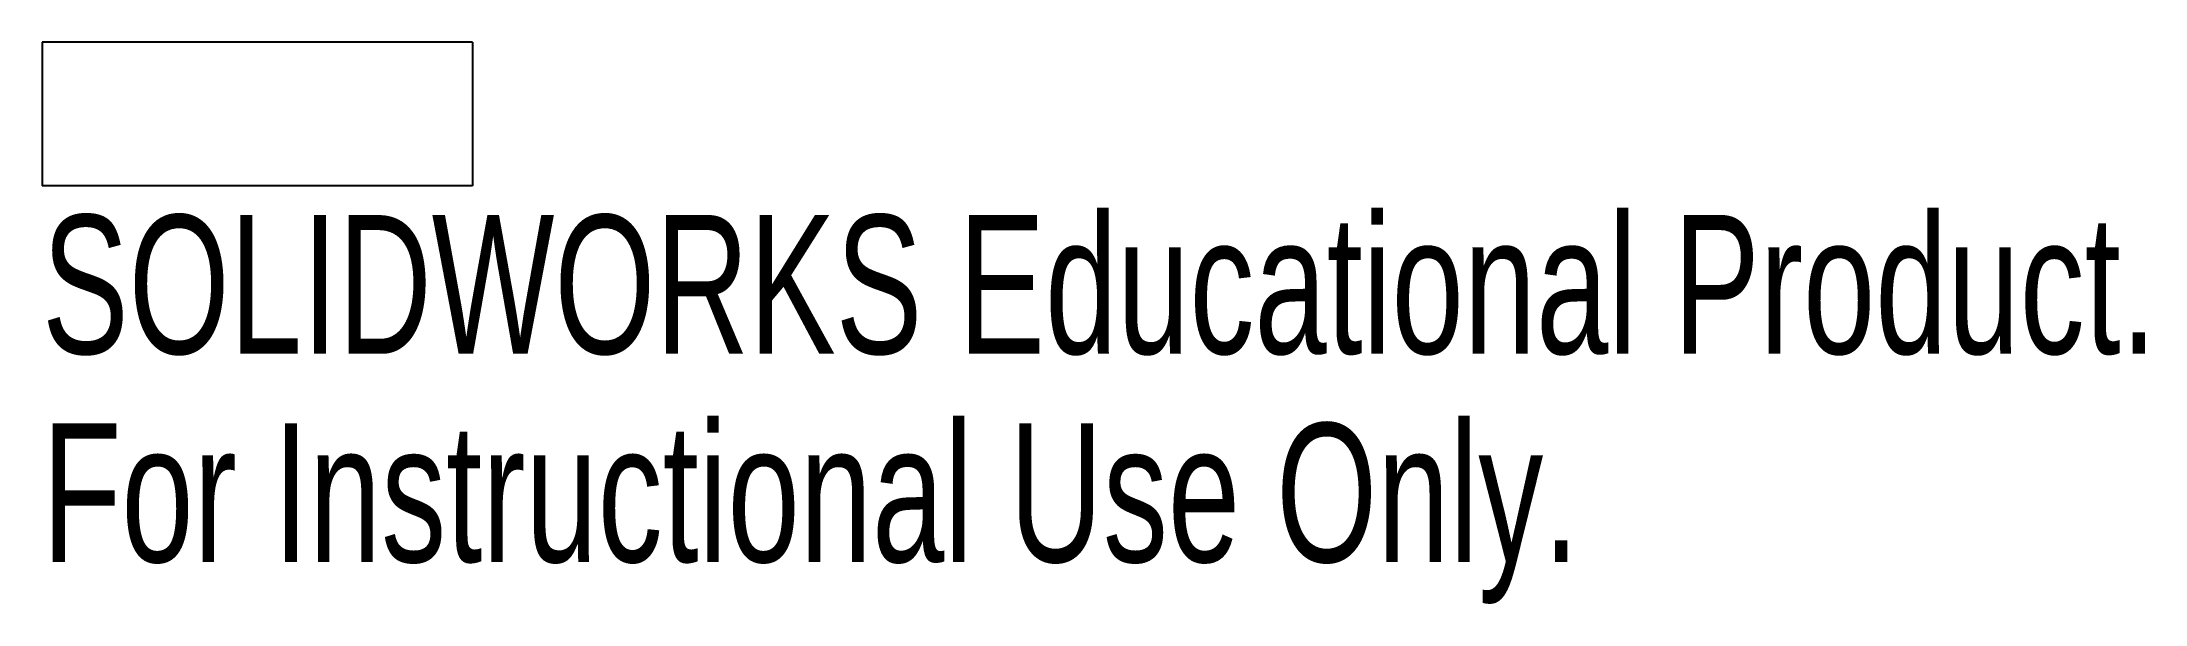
# Model space of a CAD drawing. Header units: millimetres. Extents: x 11.9 to 85.2, y -64.1 to -44.5.
import ezdxf

# ---------------------------------------------------------------- set-up
doc = ezdxf.new("R2010")
doc.units = ezdxf.units.MM
doc.styles.add('SLDTEXTSTYLE0', font='TXT', dxfattribs={"width": 0.7})

msp = doc.modelspace()

# ---------------------------------------------------------------- linework, layer by layer
at = {"color": 7, "linetype": 'Continuous', "lineweight": 25}
for p, q in [((11.935, -44.5), (11.935, -49.5)), ((26.935, -44.5), (11.935, -44.5)), ((26.935, -44.5), (26.935, -49.5)), ((26.935, -49.5), (11.935, -49.5))]:
    msp.add_line(p, q, dxfattribs=at)

# ---------------------------------------------------------------- texts
at = {"color": 7, "linetype": 'Continuous', "char_height": 4.83362, "attachment_point": 1, "style": 'SLDTEXTSTYLE0'}
for s, insert in [('SOLIDWORKS Educational Product.', (11.935, -50.52)), ('For Instructional Use Only.', (11.935, -57.77))]:
    msp.add_mtext(s, dxfattribs=dict(at, insert=insert))

doc.saveas('drawing.dxf')
